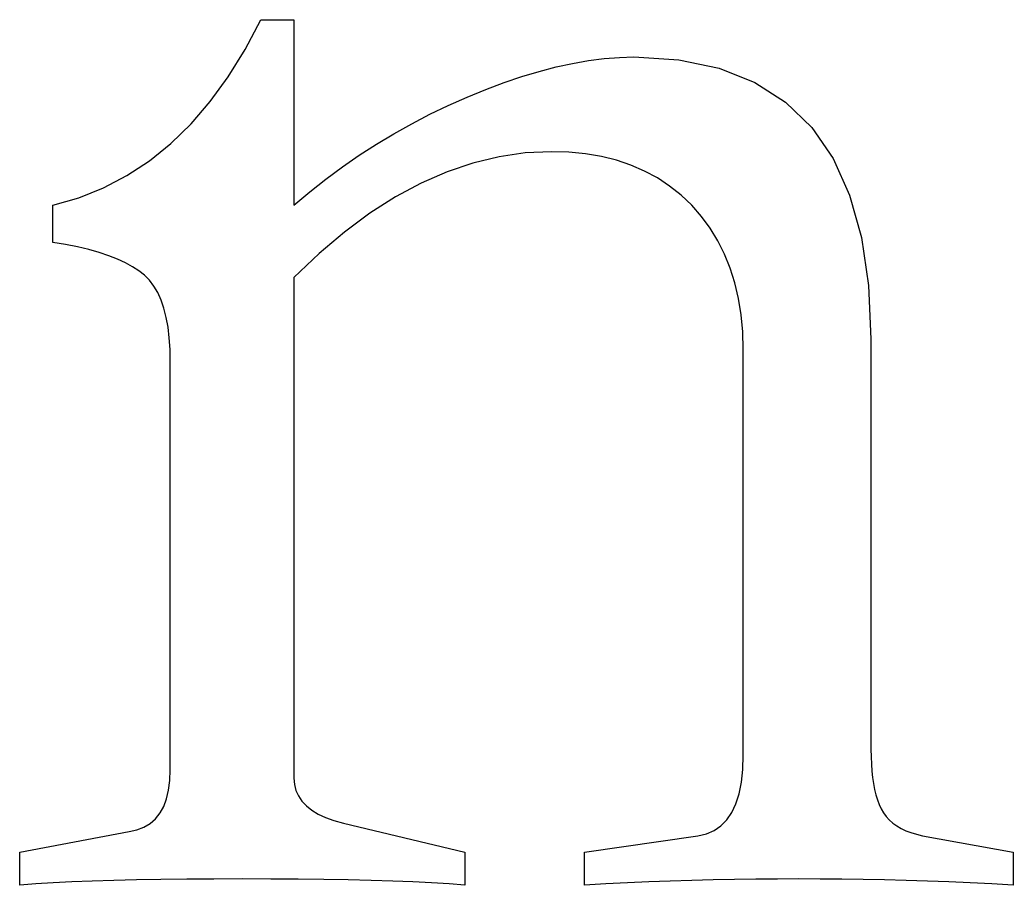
# Model space of a CAD drawing. Header units: millimetres. Extents: x -210 to 210, y -148 to 148.
# Drawn here: x -162.136 to -160.864, y 95.65 to 96.759 of the extents above; entities that cross this region are included whole.
import ezdxf

# ---------------------------------------------------------------- set-up
doc = ezdxf.new("R2010")
doc.units = ezdxf.units.MM
doc.layers.get('0').update_dxf_attribs({"lineweight": 18})

msp = doc.modelspace()

# ---------------------------------------------------------------- linework, layer by layer
at = {"color": 7, "lineweight": 30, "ltscale": 0.001076}
msp.add_line((-161.8476, 96.7209), (-161.8274, 96.7589), dxfattribs=at)
at = {"color": 7, "lineweight": 30, "ltscale": 0.001056}
for p, q in [((-161.8274, 96.7589), (-161.7852, 96.7589)), ((-162.1362, 95.6503), (-162.1362, 95.6925)), ((-161.5661, 95.6925), (-161.5661, 95.6503)), ((-161.413, 95.6503), (-161.413, 95.6925)), ((-160.864, 95.6925), (-160.864, 95.6503))]:
    msp.add_line(p, q, dxfattribs=at)
at = {"color": 7, "lineweight": 30, "ltscale": 0.005939}
msp.add_line((-161.7852, 96.7589), (-161.7852, 96.5213), dxfattribs=at)
at = {"color": 7, "lineweight": 30, "ltscale": 0.001026}
msp.add_line((-161.8693, 96.686), (-161.8476, 96.7209), dxfattribs=at)
at = {"color": 7, "lineweight": 30, "ltscale": 0.000520539}
msp.add_line((-161.4282, 96.7031), (-161.4077, 96.7067), dxfattribs=at)
at = {"color": 7, "lineweight": 30, "ltscale": 0.000502353}
msp.add_line((-161.4077, 96.7067), (-161.3878, 96.7093), dxfattribs=at)
at = {"color": 7, "lineweight": 30, "ltscale": 0.000485236}
msp.add_line((-161.3878, 96.7093), (-161.3684, 96.7108), dxfattribs=at)
at = {"color": 7, "lineweight": 30, "ltscale": 0.000469387}
msp.add_line((-161.3684, 96.7108), (-161.3497, 96.7114), dxfattribs=at)
at = {"color": 7, "lineweight": 30, "ltscale": 0.001445}
msp.add_line((-161.3497, 96.7114), (-161.292, 96.7077), dxfattribs=at)
at = {"color": 7, "lineweight": 30, "ltscale": 0.001318}
msp.add_line((-161.292, 96.7077), (-161.2404, 96.6969), dxfattribs=at)
at = {"color": 7, "lineweight": 30, "ltscale": 0.000580793}
msp.add_line((-161.4932, 96.6861), (-161.471, 96.6928), dxfattribs=at)
at = {"color": 7, "lineweight": 30, "ltscale": 0.00055987}
msp.add_line((-161.471, 96.6928), (-161.4493, 96.6985), dxfattribs=at)
at = {"color": 7, "lineweight": 30, "ltscale": 0.000539754}
msp.add_line((-161.4493, 96.6985), (-161.4282, 96.7031), dxfattribs=at)
at = {"color": 7, "lineweight": 30, "ltscale": 0.001225}
msp.add_line((-161.2404, 96.6969), (-161.1948, 96.6788), dxfattribs=at)
at = {"color": 7, "lineweight": 30, "ltscale": 0.000980006}
msp.add_line((-161.8924, 96.6543), (-161.8693, 96.686), dxfattribs=at)
at = {"color": 7, "lineweight": 30, "ltscale": 0.000625447}
msp.add_line((-161.5395, 96.6697), (-161.516, 96.6784), dxfattribs=at)
at = {"color": 7, "lineweight": 30, "ltscale": 0.000602439}
msp.add_line((-161.516, 96.6784), (-161.4932, 96.6861), dxfattribs=at)
at = {"color": 7, "lineweight": 30, "ltscale": 0.001172}
msp.add_line((-161.1948, 96.6788), (-161.1554, 96.6535), dxfattribs=at)
at = {"color": 7, "lineweight": 30, "ltscale": 0.000647608}
msp.add_line((-161.5635, 96.6599), (-161.5395, 96.6697), dxfattribs=at)
at = {"color": 7, "lineweight": 30, "ltscale": 0.000939882}
msp.add_line((-161.9169, 96.6258), (-161.8924, 96.6543), dxfattribs=at)
at = {"color": 7, "lineweight": 30, "ltscale": 0.000658219}
msp.add_line((-161.5875, 96.6492), (-161.5635, 96.6599), dxfattribs=at)
at = {"color": 7, "lineweight": 30, "ltscale": 0.001166}
msp.add_line((-161.1554, 96.6535), (-161.122, 96.6209), dxfattribs=at)
at = {"color": 7, "lineweight": 30, "ltscale": 0.000656031}
msp.add_line((-161.6112, 96.6379), (-161.5875, 96.6492), dxfattribs=at)
at = {"color": 7, "lineweight": 30, "ltscale": 0.000654325}
msp.add_line((-161.6344, 96.6258), (-161.6112, 96.6379), dxfattribs=at)
at = {"color": 7, "lineweight": 30, "ltscale": 0.000906523}
msp.add_line((-161.9429, 96.6005), (-161.9169, 96.6258), dxfattribs=at)
at = {"color": 7, "lineweight": 30, "ltscale": 0.000653448}
msp.add_line((-161.6572, 96.613), (-161.6344, 96.6258), dxfattribs=at)
at = {"color": 7, "lineweight": 30, "ltscale": 0.001206}
msp.add_line((-161.122, 96.6209), (-161.0947, 96.5812), dxfattribs=at)
at = {"color": 7, "lineweight": 30, "ltscale": 0.000653889}
msp.add_line((-161.6796, 96.5995), (-161.6572, 96.613), dxfattribs=at)
at = {"color": 7, "lineweight": 30, "ltscale": 0.000880662}
msp.add_line((-161.9703, 96.5783), (-161.9429, 96.6005), dxfattribs=at)
at = {"color": 7, "lineweight": 30, "ltscale": 0.000653588}
msp.add_line((-161.7016, 96.5853), (-161.6796, 96.5995), dxfattribs=at)
at = {"color": 7, "lineweight": 30, "ltscale": 0.000843246}
msp.add_line((-161.4552, 96.5899), (-161.4889, 96.5883), dxfattribs=at)
at = {"color": 7, "lineweight": 30, "ltscale": 0.000556448}
msp.add_line((-161.433, 96.5892), (-161.4552, 96.5899), dxfattribs=at)
at = {"color": 7, "lineweight": 30, "ltscale": 0.000534257}
msp.add_line((-161.4117, 96.5872), (-161.433, 96.5892), dxfattribs=at)
at = {"color": 7, "lineweight": 30, "ltscale": 0.000862815}
msp.add_line((-161.9991, 96.5593), (-161.9703, 96.5783), dxfattribs=at)
at = {"color": 7, "lineweight": 30, "ltscale": 0.000655221}
msp.add_line((-161.7231, 96.5704), (-161.7016, 96.5853), dxfattribs=at)
at = {"color": 7, "lineweight": 30, "ltscale": 0.00085857}
msp.add_line((-161.5225, 96.5835), (-161.5559, 96.5754), dxfattribs=at)
at = {"color": 7, "lineweight": 30, "ltscale": 0.000847874}
msp.add_line((-161.4889, 96.5883), (-161.5225, 96.5835), dxfattribs=at)
at = {"color": 7, "lineweight": 30, "ltscale": 0.000515316}
msp.add_line((-161.3914, 96.5838), (-161.4117, 96.5872), dxfattribs=at)
at = {"color": 7, "lineweight": 30, "ltscale": 0.00049836}
msp.add_line((-161.3721, 96.579), (-161.3914, 96.5838), dxfattribs=at)
at = {"color": 7, "lineweight": 30, "ltscale": 0.000486024}
msp.add_line((-161.3536, 96.5728), (-161.3721, 96.579), dxfattribs=at)
at = {"color": 7, "lineweight": 30, "ltscale": 0.00129}
msp.add_line((-161.0947, 96.5812), (-161.0734, 96.5342), dxfattribs=at)
at = {"color": 7, "lineweight": 30, "ltscale": 0.000656979}
msp.add_line((-161.7442, 96.5547), (-161.7231, 96.5704), dxfattribs=at)
at = {"color": 7, "lineweight": 30, "ltscale": 0.000902166}
msp.add_line((-161.5891, 96.5642), (-161.6222, 96.5497), dxfattribs=at)
at = {"color": 7, "lineweight": 30, "ltscale": 0.000877364}
msp.add_line((-161.5559, 96.5754), (-161.5891, 96.5642), dxfattribs=at)
at = {"color": 7, "lineweight": 30, "ltscale": 0.000476127}
msp.add_line((-161.3361, 96.5652), (-161.3536, 96.5728), dxfattribs=at)
at = {"color": 7, "lineweight": 30, "ltscale": 0.000469215}
msp.add_line((-161.3196, 96.5563), (-161.3361, 96.5652), dxfattribs=at)
at = {"color": 7, "lineweight": 30, "ltscale": 0.000852808}
msp.add_line((-162.0293, 96.5435), (-161.9991, 96.5593), dxfattribs=at)
at = {"color": 7, "lineweight": 30, "ltscale": 0.000659275}
msp.add_line((-161.7649, 96.5384), (-161.7442, 96.5547), dxfattribs=at)
at = {"color": 7, "lineweight": 30, "ltscale": 0.000466478}
msp.add_line((-161.3041, 96.546), (-161.3196, 96.5563), dxfattribs=at)
at = {"color": 7, "lineweight": 30, "ltscale": 0.000852242}
msp.add_line((-162.0609, 96.5308), (-162.0293, 96.5435), dxfattribs=at)
at = {"color": 7, "lineweight": 30, "ltscale": 0.000662334}
msp.add_line((-161.7852, 96.5213), (-161.7649, 96.5384), dxfattribs=at)
at = {"color": 7, "lineweight": 30, "ltscale": 0.000934787}
msp.add_line((-161.6222, 96.5497), (-161.6551, 96.532), dxfattribs=at)
at = {"color": 7, "lineweight": 30, "ltscale": 0.000468146}
msp.add_line((-161.2894, 96.5343), (-161.3041, 96.546), dxfattribs=at)
at = {"color": 7, "lineweight": 30, "ltscale": 0.000860443}
msp.add_line((-162.094, 96.5213), (-162.0609, 96.5308), dxfattribs=at)
at = {"color": 7, "lineweight": 30, "ltscale": 0.000971537}
msp.add_line((-161.6551, 96.532), (-161.6879, 96.511), dxfattribs=at)
at = {"color": 7, "lineweight": 30, "ltscale": 0.000472312}
msp.add_line((-161.2757, 96.5213), (-161.2894, 96.5343), dxfattribs=at)
at = {"color": 7, "lineweight": 30, "ltscale": 0.001408}
msp.add_line((-161.0734, 96.5342), (-161.0583, 96.4799), dxfattribs=at)
at = {"color": 7, "lineweight": 30, "ltscale": 0.001188}
msp.add_line((-162.094, 96.4738), (-162.094, 96.5213), dxfattribs=at)
at = {"color": 7, "lineweight": 30, "ltscale": 0.000473119}
msp.add_line((-161.2632, 96.5071), (-161.2757, 96.5213), dxfattribs=at)
at = {"color": 7, "lineweight": 30, "ltscale": 0.001014}
msp.add_line((-161.6879, 96.511), (-161.7204, 96.4869), dxfattribs=at)
at = {"color": 7, "lineweight": 30, "ltscale": 0.000471504}
msp.add_line((-161.252, 96.492), (-161.2632, 96.5071), dxfattribs=at)
at = {"color": 7, "lineweight": 30, "ltscale": 0.000472466}
msp.add_line((-161.2421, 96.4759), (-161.252, 96.492), dxfattribs=at)
at = {"color": 7, "lineweight": 30, "ltscale": 0.001062}
msp.add_line((-161.7204, 96.4869), (-161.7529, 96.4595), dxfattribs=at)
at = {"color": 7, "lineweight": 30, "ltscale": 0.000477508}
msp.add_line((-161.2335, 96.4588), (-161.2421, 96.4759), dxfattribs=at)
at = {"color": 7, "lineweight": 30, "ltscale": 0.001554}
msp.add_line((-161.0583, 96.4799), (-161.0492, 96.4184), dxfattribs=at)
at = {"color": 7, "lineweight": 30, "ltscale": 0.000415603}
msp.add_line((-162.0776, 96.471), (-162.094, 96.4738), dxfattribs=at)
at = {"color": 7, "lineweight": 30, "ltscale": 0.000391569}
msp.add_line((-162.0623, 96.4679), (-162.0776, 96.471), dxfattribs=at)
at = {"color": 7, "lineweight": 30, "ltscale": 0.000367969}
msp.add_line((-162.048, 96.4645), (-162.0623, 96.4679), dxfattribs=at)
at = {"color": 7, "lineweight": 30, "ltscale": 0.000345573}
msp.add_line((-162.0347, 96.4607), (-162.048, 96.4645), dxfattribs=at)
at = {"color": 7, "lineweight": 30, "ltscale": 0.000322387}
msp.add_line((-162.0224, 96.4566), (-162.0347, 96.4607), dxfattribs=at)
at = {"color": 7, "lineweight": 30, "ltscale": 0.000301422}
msp.add_line((-162.0112, 96.4523), (-162.0224, 96.4566), dxfattribs=at)
at = {"color": 7, "lineweight": 30, "ltscale": 0.000281218}
msp.add_line((-162.001, 96.4476), (-162.0112, 96.4523), dxfattribs=at)
at = {"color": 7, "lineweight": 30, "ltscale": 0.001111}
msp.add_line((-161.7529, 96.4595), (-161.7852, 96.4289), dxfattribs=at)
at = {"color": 7, "lineweight": 30, "ltscale": 0.000484916}
msp.add_line((-161.2263, 96.4408), (-161.2335, 96.4588), dxfattribs=at)
at = {"color": 7, "lineweight": 30, "ltscale": 0.000261033}
msp.add_line((-161.9918, 96.4425), (-162.001, 96.4476), dxfattribs=at)
at = {"color": 7, "lineweight": 30, "ltscale": 0.000243456}
msp.add_line((-161.9837, 96.4372), (-161.9918, 96.4425), dxfattribs=at)
at = {"color": 7, "lineweight": 30, "ltscale": 0.000226984}
msp.add_line((-161.9765, 96.4316), (-161.9837, 96.4372), dxfattribs=at)
at = {"color": 7, "lineweight": 30, "ltscale": 0.000496594}
msp.add_line((-161.2203, 96.4219), (-161.2263, 96.4408), dxfattribs=at)
at = {"color": 7, "lineweight": 30, "ltscale": 0.000223076}
msp.add_line((-161.9703, 96.4252), (-161.9765, 96.4316), dxfattribs=at)
at = {"color": 7, "lineweight": 30, "ltscale": 0.00023163}
msp.add_line((-161.9647, 96.4178), (-161.9703, 96.4252), dxfattribs=at)
at = {"color": 7, "lineweight": 30, "ltscale": 0.016035}
msp.add_line((-161.7852, 96.4289), (-161.7852, 95.7875), dxfattribs=at)
at = {"color": 7, "lineweight": 30, "ltscale": 0.000245209}
msp.add_line((-161.9597, 96.4094), (-161.9647, 96.4178), dxfattribs=at)
at = {"color": 7, "lineweight": 30, "ltscale": 0.000510788}
msp.add_line((-161.2157, 96.4019), (-161.2203, 96.4219), dxfattribs=at)
at = {"color": 7, "lineweight": 30, "ltscale": 0.001719}
msp.add_line((-161.0492, 96.4184), (-161.0461, 96.3497), dxfattribs=at)
at = {"color": 7, "lineweight": 30, "ltscale": 0.000260381}
msp.add_line((-161.9554, 96.3999), (-161.9597, 96.4094), dxfattribs=at)
at = {"color": 7, "lineweight": 30, "ltscale": 0.000278973}
msp.add_line((-161.9518, 96.3893), (-161.9554, 96.3999), dxfattribs=at)
at = {"color": 7, "lineweight": 30, "ltscale": 0.00052787}
msp.add_line((-161.2124, 96.3811), (-161.2157, 96.4019), dxfattribs=at)
at = {"color": 7, "lineweight": 30, "ltscale": 0.000299768}
msp.add_line((-161.9488, 96.3777), (-161.9518, 96.3893), dxfattribs=at)
at = {"color": 7, "lineweight": 30, "ltscale": 0.000321885}
msp.add_line((-161.9465, 96.3651), (-161.9488, 96.3777), dxfattribs=at)
at = {"color": 7, "lineweight": 30, "ltscale": 0.000547303}
msp.add_line((-161.2104, 96.3593), (-161.2124, 96.3811), dxfattribs=at)
at = {"color": 7, "lineweight": 30, "ltscale": 0.000345596}
msp.add_line((-161.9449, 96.3513), (-161.9465, 96.3651), dxfattribs=at)
at = {"color": 7, "lineweight": 30, "ltscale": 0.00037045}
msp.add_line((-161.9439, 96.3365), (-161.9449, 96.3513), dxfattribs=at)
at = {"color": 7, "lineweight": 30, "ltscale": 0.000569019}
msp.add_line((-161.2098, 96.3365), (-161.2104, 96.3593), dxfattribs=at)
at = {"color": 7, "lineweight": 30, "ltscale": 0.013132}
msp.add_line((-161.0461, 96.3497), (-161.0461, 95.8245), dxfattribs=at)
at = {"color": 7, "lineweight": 30, "ltscale": 0.000396055}
msp.add_line((-161.9436, 96.3207), (-161.9439, 96.3365), dxfattribs=at)
at = {"color": 7, "lineweight": 30, "ltscale": 0.013}
msp.add_line((-161.2098, 95.8166), (-161.2098, 96.3365), dxfattribs=at)
at = {"color": 7, "lineweight": 30, "ltscale": 0.013066}
msp.add_line((-161.9436, 95.7981), (-161.9436, 96.3207), dxfattribs=at)
at = {"color": 7, "lineweight": 30, "ltscale": 0.000453608}
msp.add_line((-161.2103, 95.7984), (-161.2098, 95.8166), dxfattribs=at)
at = {"color": 7, "lineweight": 30, "ltscale": 0.000244933}
msp.add_line((-161.0461, 95.8245), (-161.046, 95.8147), dxfattribs=at)
at = {"color": 7, "lineweight": 30, "ltscale": 0.000233098}
msp.add_line((-161.046, 95.8147), (-161.0456, 95.8054), dxfattribs=at)
at = {"color": 7, "lineweight": 30, "ltscale": 0.000221642}
msp.add_line((-161.0456, 95.8054), (-161.0449, 95.7965), dxfattribs=at)
at = {"color": 7, "lineweight": 30, "ltscale": 0.000340709}
msp.add_line((-161.9441, 95.7845), (-161.9436, 95.7981), dxfattribs=at)
at = {"color": 7, "lineweight": 30, "ltscale": 0.000205095}
msp.add_line((-161.7852, 95.7875), (-161.7845, 95.7793), dxfattribs=at)
at = {"color": 7, "lineweight": 30, "ltscale": 0.000412}
msp.add_line((-161.2121, 95.782), (-161.2103, 95.7984), dxfattribs=at)
at = {"color": 7, "lineweight": 30, "ltscale": 0.000210569}
msp.add_line((-161.0449, 95.7965), (-161.044, 95.7882), dxfattribs=at)
at = {"color": 7, "lineweight": 30, "ltscale": 0.000199528}
msp.add_line((-161.044, 95.7882), (-161.0428, 95.7803), dxfattribs=at)
at = {"color": 7, "lineweight": 30, "ltscale": 0.000311338}
msp.add_line((-161.9457, 95.7721), (-161.9441, 95.7845), dxfattribs=at)
at = {"color": 7, "lineweight": 30, "ltscale": 0.000197253}
msp.add_line((-161.7845, 95.7793), (-161.7826, 95.7717), dxfattribs=at)
at = {"color": 7, "lineweight": 30, "ltscale": 0.000373502}
msp.add_line((-161.215, 95.7674), (-161.2121, 95.782), dxfattribs=at)
at = {"color": 7, "lineweight": 30, "ltscale": 0.000188789}
msp.add_line((-161.0428, 95.7803), (-161.0414, 95.7728), dxfattribs=at)
at = {"color": 7, "lineweight": 30, "ltscale": 0.000284799}
msp.add_line((-161.9483, 95.761), (-161.9457, 95.7721), dxfattribs=at)
at = {"color": 7, "lineweight": 30, "ltscale": 0.000195018}
msp.add_line((-161.7826, 95.7717), (-161.7795, 95.7646), dxfattribs=at)
at = {"color": 7, "lineweight": 30, "ltscale": 0.000198641}
msp.add_line((-161.7795, 95.7646), (-161.775, 95.758), dxfattribs=at)
at = {"color": 7, "lineweight": 30, "ltscale": 0.000338118}
msp.add_line((-161.219, 95.7545), (-161.215, 95.7674), dxfattribs=at)
at = {"color": 7, "lineweight": 30, "ltscale": 0.00017875}
msp.add_line((-161.0414, 95.7728), (-161.0397, 95.7659), dxfattribs=at)
at = {"color": 7, "lineweight": 30, "ltscale": 0.000169175}
msp.add_line((-161.0397, 95.7659), (-161.0377, 95.7594), dxfattribs=at)
at = {"color": 7, "lineweight": 30, "ltscale": 0.000244707}
msp.add_line((-161.9567, 95.7427), (-161.952, 95.7512), dxfattribs=at)
at = {"color": 7, "lineweight": 30, "ltscale": 0.00026226}
msp.add_line((-161.952, 95.7512), (-161.9483, 95.761), dxfattribs=at)
at = {"color": 7, "lineweight": 30, "ltscale": 0.000208201}
msp.add_line((-161.775, 95.758), (-161.7693, 95.7519), dxfattribs=at)
at = {"color": 7, "lineweight": 30, "ltscale": 0.000222455}
msp.add_line((-161.7693, 95.7519), (-161.7624, 95.7463), dxfattribs=at)
at = {"color": 7, "lineweight": 30, "ltscale": 0.000308533}
msp.add_line((-161.2243, 95.7433), (-161.219, 95.7545), dxfattribs=at)
at = {"color": 7, "lineweight": 30, "ltscale": 0.000160017}
msp.add_line((-161.0377, 95.7594), (-161.0354, 95.7534), dxfattribs=at)
at = {"color": 7, "lineweight": 30, "ltscale": 0.000151429}
msp.add_line((-161.0354, 95.7534), (-161.0329, 95.7479), dxfattribs=at)
at = {"color": 7, "lineweight": 30, "ltscale": 0.000232792}
msp.add_line((-161.9625, 95.7354), (-161.9567, 95.7427), dxfattribs=at)
at = {"color": 7, "lineweight": 30, "ltscale": 0.000241116}
msp.add_line((-161.7624, 95.7463), (-161.7541, 95.7413), dxfattribs=at)
at = {"color": 7, "lineweight": 30, "ltscale": 0.000262445}
msp.add_line((-161.7541, 95.7413), (-161.7446, 95.7368), dxfattribs=at)
at = {"color": 7, "lineweight": 30, "ltscale": 0.000286934}
msp.add_line((-161.7446, 95.7368), (-161.7339, 95.7329), dxfattribs=at)
at = {"color": 7, "lineweight": 30, "ltscale": 0.000284452}
msp.add_line((-161.2307, 95.7339), (-161.2243, 95.7433), dxfattribs=at)
at = {"color": 7, "lineweight": 30, "ltscale": 0.000146584}
msp.add_line((-161.0329, 95.7479), (-161.03, 95.7428), dxfattribs=at)
at = {"color": 7, "lineweight": 30, "ltscale": 0.000146191}
msp.add_line((-161.03, 95.7428), (-161.0266, 95.7381), dxfattribs=at)
at = {"color": 7, "lineweight": 30, "ltscale": 0.000146791}
msp.add_line((-161.0266, 95.7381), (-161.0226, 95.7338), dxfattribs=at)
at = {"color": 7, "lineweight": 30, "ltscale": 0.000240576}
msp.add_line((-161.9863, 95.7211), (-161.9773, 95.7246), dxfattribs=at)
at = {"color": 7, "lineweight": 30, "ltscale": 0.000231232}
msp.add_line((-161.9773, 95.7246), (-161.9694, 95.7293), dxfattribs=at)
at = {"color": 7, "lineweight": 30, "ltscale": 0.000228287}
msp.add_line((-161.9694, 95.7293), (-161.9625, 95.7354), dxfattribs=at)
at = {"color": 7, "lineweight": 30, "ltscale": 0.000313346}
msp.add_line((-161.7339, 95.7329), (-161.7218, 95.7295), dxfattribs=at)
at = {"color": 7, "lineweight": 30, "ltscale": 0.004001}
msp.add_line((-161.7218, 95.7295), (-161.5661, 95.6925), dxfattribs=at)
at = {"color": 7, "lineweight": 30, "ltscale": 0.000263878}
msp.add_line((-161.2469, 95.7203), (-161.2382, 95.7262), dxfattribs=at)
at = {"color": 7, "lineweight": 30, "ltscale": 0.000269078}
msp.add_line((-161.2382, 95.7262), (-161.2307, 95.7339), dxfattribs=at)
at = {"color": 7, "lineweight": 30, "ltscale": 0.000150097}
msp.add_line((-161.0226, 95.7338), (-161.0181, 95.7298), dxfattribs=at)
at = {"color": 7, "lineweight": 30, "ltscale": 0.000154986}
msp.add_line((-161.0181, 95.7298), (-161.0131, 95.7261), dxfattribs=at)
at = {"color": 7, "lineweight": 30, "ltscale": 0.000160127}
msp.add_line((-161.0131, 95.7261), (-161.0076, 95.7229), dxfattribs=at)
at = {"color": 7, "lineweight": 30, "ltscale": 0.003559}
msp.add_line((-162.1362, 95.6925), (-161.9964, 95.7189), dxfattribs=at)
at = {"color": 7, "lineweight": 30, "ltscale": 0.00025707}
msp.add_line((-161.9964, 95.7189), (-161.9863, 95.7211), dxfattribs=at)
at = {"color": 7, "lineweight": 30, "ltscale": 0.003668}
msp.add_line((-161.413, 95.6925), (-161.2678, 95.7136), dxfattribs=at)
at = {"color": 7, "lineweight": 30, "ltscale": 0.00028293}
msp.add_line((-161.2678, 95.7136), (-161.2568, 95.7161), dxfattribs=at)
at = {"color": 7, "lineweight": 30, "ltscale": 0.000267829}
msp.add_line((-161.2568, 95.7161), (-161.2469, 95.7203), dxfattribs=at)
at = {"color": 7, "lineweight": 30, "ltscale": 0.000167992}
msp.add_line((-161.0076, 95.7229), (-161.0015, 95.72), dxfattribs=at)
at = {"color": 7, "lineweight": 30, "ltscale": 0.000176338}
msp.add_line((-161.0015, 95.72), (-160.9949, 95.7175), dxfattribs=at)
at = {"color": 7, "lineweight": 30, "ltscale": 0.000186345}
msp.add_line((-160.9949, 95.7175), (-160.9878, 95.7154), dxfattribs=at)
at = {"color": 7, "lineweight": 30, "ltscale": 0.000196544}
msp.add_line((-160.9878, 95.7154), (-160.9801, 95.7136), dxfattribs=at)
at = {"color": 7, "lineweight": 30, "ltscale": 0.002951}
msp.add_line((-160.9801, 95.7136), (-160.864, 95.6925), dxfattribs=at)
at = {"color": 7, "lineweight": 30, "ltscale": 0.000512549}
for p, q in [((-162.1158, 95.6518), (-162.1362, 95.6503)), ((-161.5661, 95.6503), (-161.5865, 95.6518))]:
    msp.add_line(p, q, dxfattribs=at)
at = {"color": 7, "lineweight": 30, "ltscale": 0.000556433}
for p, q in [((-162.0936, 95.6531), (-162.1158, 95.6518)), ((-161.5865, 95.6518), (-161.6088, 95.6531))]:
    msp.add_line(p, q, dxfattribs=at)
at = {"color": 7, "lineweight": 30, "ltscale": 0.00060117}
for p, q in [((-162.0696, 95.6543), (-162.0936, 95.6531)), ((-161.6088, 95.6531), (-161.6328, 95.6543))]:
    msp.add_line(p, q, dxfattribs=at)
at = {"color": 7, "lineweight": 30, "ltscale": 0.00064596}
for p, q in [((-162.0437, 95.6553), (-162.0696, 95.6543)), ((-161.6328, 95.6543), (-161.6586, 95.6553))]:
    msp.add_line(p, q, dxfattribs=at)
at = {"color": 7, "lineweight": 30, "ltscale": 0.000690802}
for p, q in [((-162.0161, 95.6562), (-162.0437, 95.6553)), ((-161.6586, 95.6553), (-161.6862, 95.6562))]:
    msp.add_line(p, q, dxfattribs=at)
at = {"color": 7, "lineweight": 30, "ltscale": 0.000734929}
msp.add_line((-161.9867, 95.6569), (-162.0161, 95.6562), dxfattribs=at)
at = {"color": 7, "lineweight": 30, "ltscale": 0.000780608}
msp.add_line((-161.9555, 95.6575), (-161.9867, 95.6569), dxfattribs=at)
at = {"color": 7, "lineweight": 30, "ltscale": 0.000824797}
for p, q in [((-161.9225, 95.6579), (-161.9555, 95.6575)), ((-161.7468, 95.6575), (-161.7798, 95.6579))]:
    msp.add_line(p, q, dxfattribs=at)
at = {"color": 7, "lineweight": 30, "ltscale": 0.000869771}
for p, q in [((-161.8877, 95.6581), (-161.9225, 95.6579)), ((-161.7798, 95.6579), (-161.8146, 95.6581))]:
    msp.add_line(p, q, dxfattribs=at)
at = {"color": 7, "lineweight": 30, "ltscale": 0.000914767}
msp.add_line((-161.8512, 95.6582), (-161.8877, 95.6581), dxfattribs=at)
at = {"color": 7, "lineweight": 30, "ltscale": 0.000914004}
msp.add_line((-161.8146, 95.6581), (-161.8512, 95.6582), dxfattribs=at)
at = {"color": 7, "lineweight": 30, "ltscale": 0.000779845}
msp.add_line((-161.7156, 95.6569), (-161.7468, 95.6575), dxfattribs=at)
at = {"color": 7, "lineweight": 30, "ltscale": 0.000735692}
msp.add_line((-161.6862, 95.6562), (-161.7156, 95.6569), dxfattribs=at)
at = {"color": 7, "lineweight": 30, "ltscale": 0.000687673}
msp.add_line((-161.3855, 95.6518), (-161.413, 95.6503), dxfattribs=at)
at = {"color": 7, "lineweight": 30, "ltscale": 0.000686704}
msp.add_line((-161.3581, 95.6531), (-161.3855, 95.6518), dxfattribs=at)
at = {"color": 7, "lineweight": 30, "ltscale": 0.00068729}
msp.add_line((-161.3306, 95.6543), (-161.3581, 95.6531), dxfattribs=at)
at = {"color": 7, "lineweight": 30, "ltscale": 0.000686366}
msp.add_line((-161.3032, 95.6553), (-161.3306, 95.6543), dxfattribs=at)
at = {"color": 7, "lineweight": 30, "ltscale": 0.00068699}
msp.add_line((-161.2757, 95.6562), (-161.3032, 95.6553), dxfattribs=at)
at = {"color": 7, "lineweight": 30, "ltscale": 0.000686117}
msp.add_line((-161.2483, 95.6569), (-161.2757, 95.6562), dxfattribs=at)
at = {"color": 7, "lineweight": 30, "ltscale": 0.000686783}
msp.add_line((-161.2208, 95.6575), (-161.2483, 95.6569), dxfattribs=at)
at = {"color": 7, "lineweight": 30, "ltscale": 0.000685954}
msp.add_line((-161.1934, 95.6579), (-161.2208, 95.6575), dxfattribs=at)
at = {"color": 7, "lineweight": 30, "ltscale": 0.000686671}
msp.add_line((-161.1659, 95.6581), (-161.1934, 95.6579), dxfattribs=at)
at = {"color": 7, "lineweight": 30, "ltscale": 0.000685886}
msp.add_line((-161.1385, 95.6582), (-161.1659, 95.6581), dxfattribs=at)
at = {"color": 7, "lineweight": 30, "ltscale": 0.000686649}
msp.add_line((-161.111, 95.6581), (-161.1385, 95.6582), dxfattribs=at)
at = {"color": 7, "lineweight": 30, "ltscale": 0.000685908}
msp.add_line((-161.0836, 95.6579), (-161.111, 95.6581), dxfattribs=at)
at = {"color": 7, "lineweight": 30, "ltscale": 0.000686717}
msp.add_line((-161.0561, 95.6575), (-161.0836, 95.6579), dxfattribs=at)
at = {"color": 7, "lineweight": 30, "ltscale": 0.00068602}
msp.add_line((-161.0287, 95.6569), (-161.0561, 95.6575), dxfattribs=at)
at = {"color": 7, "lineweight": 30, "ltscale": 0.00068688}
msp.add_line((-161.0012, 95.6562), (-161.0287, 95.6569), dxfattribs=at)
at = {"color": 7, "lineweight": 30, "ltscale": 0.000686227}
msp.add_line((-160.9738, 95.6553), (-161.0012, 95.6562), dxfattribs=at)
at = {"color": 7, "lineweight": 30, "ltscale": 0.000687128}
msp.add_line((-160.9463, 95.6543), (-160.9738, 95.6553), dxfattribs=at)
at = {"color": 7, "lineweight": 30, "ltscale": 0.000686528}
msp.add_line((-160.9189, 95.6531), (-160.9463, 95.6543), dxfattribs=at)
at = {"color": 7, "lineweight": 30, "ltscale": 0.000687466}
msp.add_line((-160.8914, 95.6518), (-160.9189, 95.6531), dxfattribs=at)
at = {"color": 7, "lineweight": 30, "ltscale": 0.000686911}
msp.add_line((-160.864, 95.6503), (-160.8914, 95.6518), dxfattribs=at)

doc.saveas('drawing.dxf')
